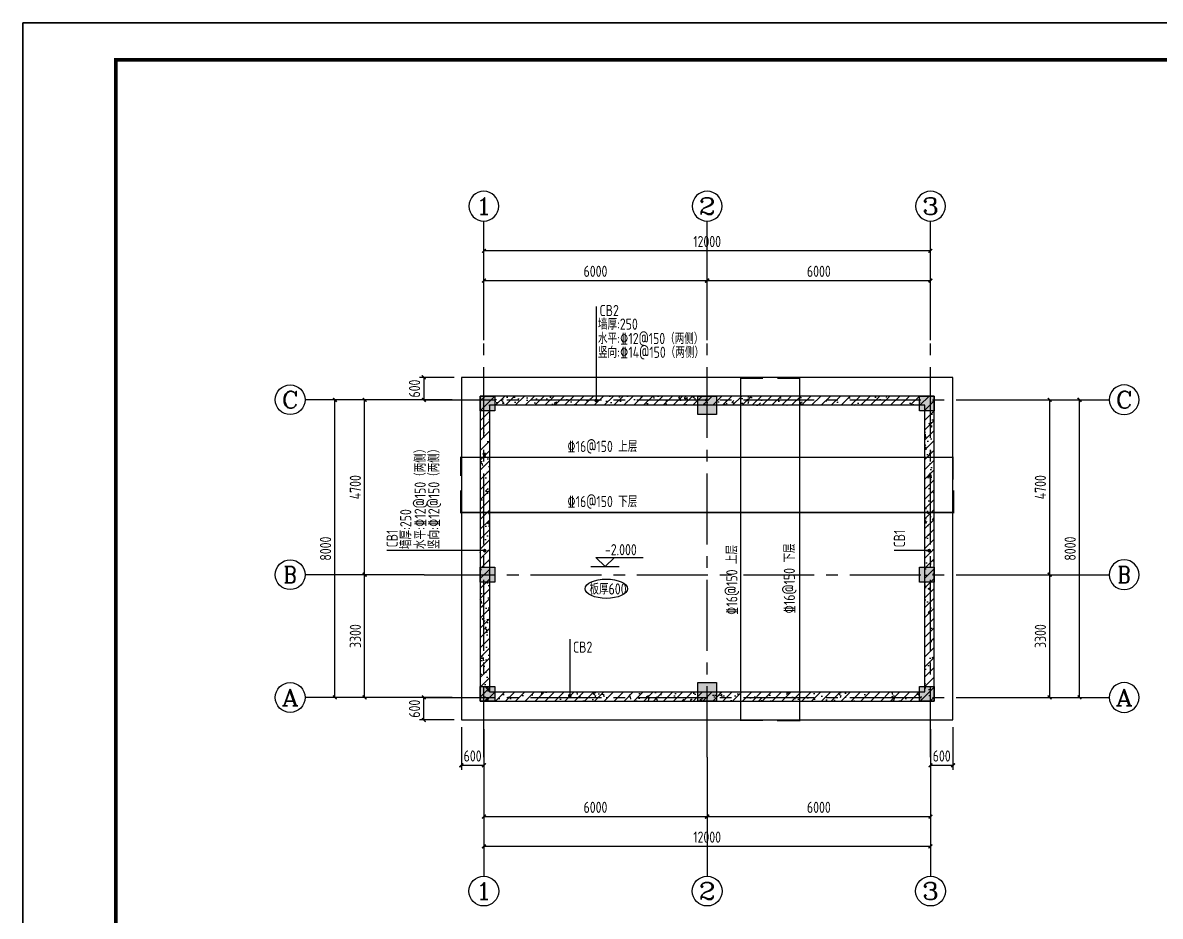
# Model space of a CAD drawing. Header units: millimetres. Extents: x 893615 to 896608, y 39650 to 40458.
# Drawn here: x 894816.6 to 895122.1, y 40004.1 to 40244.1 of the extents above; entities that cross this region are included whole.
import ezdxf
from ezdxf.enums import TextEntityAlignment as Align

# ---------------------------------------------------------------- set-up
doc = ezdxf.new("R2010")
doc.units = ezdxf.units.MM
doc.header["$LTSCALE"] = 1000
doc.header["$MEASUREMENT"] = 0
doc.linetypes.add('CENTER2', pattern=[28.575, 19.05, -3.175, 3.175, -3.175])
for name, color, linetype in [('AXIS', 3, 'Continuous'), ('AXIS_TEXT', 7, 'Continuous'), ('COLU', 2, 'Continuous'), ('COLU_HATCH', 251, 'Continuous'), ('DIM', 7, 'Continuous'), ('DOTE', 1, 'Continuous'), ('REIN', 1, 'Continuous'), ('TEXT', 4, 'Continuous'), ('WALL', 9, 'Continuous'), ('文字', 7, 'Continuous'), ('标注', 4, 'Continuous'), ('楼板负筋文字', 7, 'Continuous')]:
    doc.layers.add(name, color=color, linetype=linetype)
doc.styles.add('_TCH_AXIS', font='COMPLEX', dxfattribs={"bigfont": 'GBCBIG'})
doc.styles.add('COMPLEX', font='COMPLEX')
doc.styles.add('GBHZ', font='gbenor.shx', dxfattribs={"width": 0.9, "bigfont": 'gbcbig.shx'})
doc.dimstyles.new('Y100', dxfattribs={"dimscale": 0, "dimtxt": 3, "dimasz": 0.01, "dimexe": 1.2, "dimexo": 2, "dimgap": 1, "dimtad": 1, "dimdec": 0, "dimlfac": 100, "dimzin": 0, "dimdsep": 46, "dimtxsty": 'GBHZ', "dimblk": 'DX', "dimcen": 0.09, "dimdle": 1, "dimclrd": 7, "dimclre": 7, "dimclrt": 7, "dimadec": 0, "dimazin": 0, "dimtfac": 1, "dimtdec": 0, "dimtix": 1, "dimtmove": 2, "dimatfit": 3, "dimldrblk": 'DX', "dimfxl": 0, "dimtolj": 1, "dimtzin": 0, "dimarcsym": 0})

# ---------------------------------------------------------------- blocks, each defined once
blk = doc.blocks.new('DX')
at = {"color": 0, "linetype": 'ByBlock', "const_width": 40}
blk.add_lwpolyline([(-54, -51), (46, 49)], dxfattribs=at)
blk = doc.blocks.new('*D159')
at = {"layer": 'Defpoints', "color": 0, "transparency": 16777216}
for p in [(894934.4, 40056.87), (894940.4, 40056.37), (894940.4, 40044.66)]:
    blk.add_point(p, dxfattribs=at)
at = {"layer": 'dim', "color": 7, "lineweight": -2, "transparency": 16777216}
for p, q in [((894934.4, 40054.87), (894934.4, 40043.46)), ((894940.4, 40054.37), (894940.4, 40043.46)), ((894934.39, 40044.66), (894934.38, 40044.66)), ((894934.4, 40044.66), (894940.4, 40044.66)), ((894940.41, 40044.66), (894940.42, 40044.66))]:
    blk.add_line(p, q, dxfattribs=at)
at = {"layer": 'dim', "color": 7, "lineweight": -2, "transparency": 16777216, "xscale": 0.01, "yscale": 0.01, "zscale": 0.01}
blk.add_blockref('DX', (894934.4, 40044.66), dxfattribs=at)
at = {"layer": 'dim', "color": 7, "lineweight": -2, "transparency": 16777216, "xscale": 0.01, "yscale": 0.01, "zscale": 0.01, "rotation": 180}
blk.add_blockref('DX', (894940.4, 40044.66), dxfattribs=at)
at = {"layer": 'dim', "color": 7, "transparency": 16777216, "insert": (894937.4, 40047.16), "char_height": 3, "attachment_point": 5, "style": 'GBHZ'}
blk.add_mtext('\\A1;600', dxfattribs=at)
blk = doc.blocks.new('*D160')
at = {"layer": 'Defpoints', "color": 0, "transparency": 16777216}
for p in [(895060.4, 40056.37), (895066.4, 40056.87), (895066.4, 40044.66)]:
    blk.add_point(p, dxfattribs=at)
at = {"layer": 'dim', "color": 7, "lineweight": -2, "transparency": 16777216}
for p, q in [((895060.4, 40054.37), (895060.4, 40043.46)), ((895066.4, 40054.87), (895066.4, 40043.46)), ((895060.39, 40044.66), (895060.38, 40044.66)), ((895060.4, 40044.66), (895066.4, 40044.66)), ((895066.41, 40044.66), (895066.42, 40044.66))]:
    blk.add_line(p, q, dxfattribs=at)
at = {"layer": 'dim', "color": 7, "lineweight": -2, "transparency": 16777216, "xscale": 0.01, "yscale": 0.01, "zscale": 0.01}
blk.add_blockref('DX', (895060.4, 40044.66), dxfattribs=at)
at = {"layer": 'dim', "color": 7, "lineweight": -2, "transparency": 16777216, "xscale": 0.01, "yscale": 0.01, "zscale": 0.01, "rotation": 180}
blk.add_blockref('DX', (895066.4, 40044.66), dxfattribs=at)
at = {"layer": 'dim', "color": 7, "transparency": 16777216, "insert": (895063.4, 40047.16), "char_height": 3, "attachment_point": 5, "style": 'GBHZ'}
blk.add_mtext('\\A1;600', dxfattribs=at)
blk = doc.blocks.new('*D161')
at = {"layer": 'Defpoints', "color": 0, "transparency": 16777216}
for p in [(894924.3, 40062.87), (894933.9, 40062.87), (894934.4, 40056.87)]:
    blk.add_point(p, dxfattribs=at)
at = {"layer": 'dim', "color": 7, "lineweight": -2, "transparency": 16777216}
for p, q in [((894931.9, 40062.87), (894923.1, 40062.87)), ((894924.3, 40062.88), (894924.3, 40062.89)), ((894924.3, 40056.87), (894924.3, 40062.87)), ((894932.4, 40056.87), (894923.1, 40056.87)), ((894924.3, 40056.86), (894924.3, 40056.85))]:
    blk.add_line(p, q, dxfattribs=at)
at = {"layer": 'dim', "color": 7, "lineweight": -2, "transparency": 16777216, "xscale": 0.01, "yscale": 0.01, "zscale": 0.01}
for p, rotation in [((894924.3, 40062.87), 270), ((894924.3, 40056.87), 90)]:
    blk.add_blockref('DX', p, dxfattribs=dict(at, rotation=rotation))
at = {"layer": 'dim', "color": 7, "transparency": 16777216, "insert": (894921.8, 40059.87), "char_height": 3, "attachment_point": 5, "rotation": 90, "style": 'GBHZ'}
blk.add_mtext('\\A1;600', dxfattribs=at)
blk = doc.blocks.new('_AXISO')
blk.add_circle((0, 0), 0.5)
at = {"layer": 'AXIS_TEXT', "style": 'COMPLEX', "width": 1.041667}
blk.add_attdef('A', text='', height=0.56, dxfattribs=at).set_placement((-0.25, -0.28), (0.25, -0.28), align=Align.FIT)
blk = doc.blocks.new('*D200')
at = {"layer": 'Defpoints', "color": 0, "transparency": 16777216}
for p in [(894940.4, 40046.87), (895000.4, 40046.87), (895000.4, 40030.87)]:
    blk.add_point(p, dxfattribs=at)
at = {"layer": 'dim', "color": 7, "lineweight": -2, "transparency": 16777216}
for p, q in [((894940.4, 40044.87), (894940.4, 40029.67)), ((895000.4, 40044.87), (895000.4, 40029.67)), ((894940.41, 40030.87), (895000.39, 40030.87))]:
    blk.add_line(p, q, dxfattribs=at)
at = {"layer": 'dim', "color": 7, "lineweight": -2, "transparency": 16777216, "xscale": 0.01, "yscale": 0.01, "zscale": 0.01, "rotation": 180}
blk.add_blockref('DX', (894940.4, 40030.87), dxfattribs=at)
at = {"layer": 'dim', "color": 7, "lineweight": -2, "transparency": 16777216, "xscale": 0.01, "yscale": 0.01, "zscale": 0.01}
blk.add_blockref('DX', (895000.4, 40030.87), dxfattribs=at)
at = {"layer": 'dim', "color": 7, "transparency": 16777216, "insert": (894970.4, 40033.37), "char_height": 3, "attachment_point": 5, "style": 'GBHZ'}
blk.add_mtext('\\A1;6000', dxfattribs=at)
blk = doc.blocks.new('*D201')
at = {"layer": 'Defpoints', "color": 0, "transparency": 16777216}
for p in [(895000.4, 40046.87), (895060.4, 40046.87), (895060.4, 40030.87)]:
    blk.add_point(p, dxfattribs=at)
at = {"layer": 'dim', "color": 7, "lineweight": -2, "transparency": 16777216}
for p, q in [((895000.4, 40044.87), (895000.4, 40029.67)), ((895060.4, 40044.87), (895060.4, 40029.67)), ((895000.41, 40030.87), (895060.39, 40030.87))]:
    blk.add_line(p, q, dxfattribs=at)
at = {"layer": 'dim', "color": 7, "lineweight": -2, "transparency": 16777216, "xscale": 0.01, "yscale": 0.01, "zscale": 0.01, "rotation": 180}
blk.add_blockref('DX', (895000.4, 40030.87), dxfattribs=at)
at = {"layer": 'dim', "color": 7, "lineweight": -2, "transparency": 16777216, "xscale": 0.01, "yscale": 0.01, "zscale": 0.01}
blk.add_blockref('DX', (895060.4, 40030.87), dxfattribs=at)
at = {"layer": 'dim', "color": 7, "transparency": 16777216, "insert": (895030.4, 40033.37), "char_height": 3, "attachment_point": 5, "style": 'GBHZ'}
blk.add_mtext('\\A1;6000', dxfattribs=at)
blk = doc.blocks.new('*D202')
at = {"layer": 'Defpoints', "color": 0, "transparency": 16777216}
for p in [(894940.4, 40046.87), (895060.4, 40046.87), (894940.4, 40022.87)]:
    blk.add_point(p, dxfattribs=at)
at = {"layer": 'dim', "color": 7, "lineweight": -2, "transparency": 16777216}
for p, q in [((894940.4, 40044.87), (894940.4, 40021.67)), ((895060.4, 40044.87), (895060.4, 40021.67)), ((895060.39, 40022.87), (894940.41, 40022.87))]:
    blk.add_line(p, q, dxfattribs=at)
at = {"layer": 'dim', "color": 7, "lineweight": -2, "transparency": 16777216, "xscale": 0.01, "yscale": 0.01, "zscale": 0.01, "rotation": 180}
blk.add_blockref('DX', (894940.4, 40022.87), dxfattribs=at)
at = {"layer": 'dim', "color": 7, "lineweight": -2, "transparency": 16777216, "xscale": 0.01, "yscale": 0.01, "zscale": 0.01}
blk.add_blockref('DX', (895060.4, 40022.87), dxfattribs=at)
at = {"layer": 'dim', "color": 7, "transparency": 16777216, "insert": (895000.4, 40025.37), "char_height": 3, "attachment_point": 5, "style": 'GBHZ'}
blk.add_mtext('\\A1;12000', dxfattribs=at)
blk = doc.blocks.new('*D203')
at = {"layer": 'Defpoints', "color": 0, "transparency": 16777216}
for p in [(894900.4, 40142.87), (894924.4, 40142.87), (894924.4, 40062.87)]:
    blk.add_point(p, dxfattribs=at)
at = {"layer": 'dim', "color": 7, "lineweight": -2, "transparency": 16777216}
for p, q in [((894922.4, 40142.87), (894899.2, 40142.87)), ((894900.4, 40062.88), (894900.4, 40142.86)), ((894922.4, 40062.87), (894899.2, 40062.87))]:
    blk.add_line(p, q, dxfattribs=at)
at = {"layer": 'dim', "color": 7, "lineweight": -2, "transparency": 16777216, "xscale": 0.01, "yscale": 0.01, "zscale": 0.01}
for p, rotation in [((894900.4, 40142.87), 90), ((894900.4, 40062.87), 270)]:
    blk.add_blockref('DX', p, dxfattribs=dict(at, rotation=rotation))
at = {"layer": 'dim', "color": 7, "transparency": 16777216, "insert": (894897.9, 40102.87), "char_height": 3, "attachment_point": 5, "rotation": 90, "style": 'GBHZ'}
blk.add_mtext('\\A1;8000', dxfattribs=at)
blk = doc.blocks.new('*D204')
at = {"layer": 'Defpoints', "color": 0, "transparency": 16777216}
for p in [(895000.4, 40174.87), (894940.4, 40158.87), (895000.4, 40158.87)]:
    blk.add_point(p, dxfattribs=at)
at = {"layer": 'dim', "color": 7, "lineweight": -2, "transparency": 16777216}
for p, q in [((894940.4, 40160.87), (894940.4, 40176.07)), ((894940.41, 40174.87), (895000.39, 40174.87)), ((895000.4, 40160.87), (895000.4, 40176.07))]:
    blk.add_line(p, q, dxfattribs=at)
at = {"layer": 'dim', "color": 7, "lineweight": -2, "transparency": 16777216, "xscale": 0.01, "yscale": 0.01, "zscale": 0.01, "rotation": 180}
blk.add_blockref('DX', (894940.4, 40174.87), dxfattribs=at)
at = {"layer": 'dim', "color": 7, "lineweight": -2, "transparency": 16777216, "xscale": 0.01, "yscale": 0.01, "zscale": 0.01}
blk.add_blockref('DX', (895000.4, 40174.87), dxfattribs=at)
at = {"layer": 'dim', "color": 7, "transparency": 16777216, "insert": (894970.4, 40177.37), "char_height": 3, "attachment_point": 5, "style": 'GBHZ'}
blk.add_mtext('\\A1;6000', dxfattribs=at)
blk = doc.blocks.new('*D205')
at = {"layer": 'Defpoints', "color": 0, "transparency": 16777216}
for p in [(895060.4, 40174.87), (895000.4, 40158.87), (895060.4, 40158.87)]:
    blk.add_point(p, dxfattribs=at)
at = {"layer": 'dim', "color": 7, "lineweight": -2, "transparency": 16777216}
for p, q in [((895000.4, 40160.87), (895000.4, 40176.07)), ((895000.41, 40174.87), (895060.39, 40174.87)), ((895060.4, 40160.87), (895060.4, 40176.07))]:
    blk.add_line(p, q, dxfattribs=at)
at = {"layer": 'dim', "color": 7, "lineweight": -2, "transparency": 16777216, "xscale": 0.01, "yscale": 0.01, "zscale": 0.01, "rotation": 180}
blk.add_blockref('DX', (895000.4, 40174.87), dxfattribs=at)
at = {"layer": 'dim', "color": 7, "lineweight": -2, "transparency": 16777216, "xscale": 0.01, "yscale": 0.01, "zscale": 0.01}
blk.add_blockref('DX', (895060.4, 40174.87), dxfattribs=at)
at = {"layer": 'dim', "color": 7, "transparency": 16777216, "insert": (895030.4, 40177.37), "char_height": 3, "attachment_point": 5, "style": 'GBHZ'}
blk.add_mtext('\\A1;6000', dxfattribs=at)
blk = doc.blocks.new('*D206')
at = {"layer": 'Defpoints', "color": 0, "transparency": 16777216}
for p in [(894940.4, 40182.87), (894940.4, 40158.87), (895060.4, 40158.87)]:
    blk.add_point(p, dxfattribs=at)
at = {"layer": 'dim', "color": 7, "lineweight": -2, "transparency": 16777216}
for p, q in [((894940.4, 40160.87), (894940.4, 40184.07)), ((895060.4, 40160.87), (895060.4, 40184.07)), ((895060.39, 40182.87), (894940.41, 40182.87))]:
    blk.add_line(p, q, dxfattribs=at)
at = {"layer": 'dim', "color": 7, "lineweight": -2, "transparency": 16777216, "xscale": 0.01, "yscale": 0.01, "zscale": 0.01, "rotation": 180}
blk.add_blockref('DX', (894940.4, 40182.87), dxfattribs=at)
at = {"layer": 'dim', "color": 7, "lineweight": -2, "transparency": 16777216, "xscale": 0.01, "yscale": 0.01, "zscale": 0.01}
blk.add_blockref('DX', (895060.4, 40182.87), dxfattribs=at)
at = {"layer": 'dim', "color": 7, "transparency": 16777216, "insert": (895000.4, 40185.37), "char_height": 3, "attachment_point": 5, "style": 'GBHZ'}
blk.add_mtext('\\A1;12000', dxfattribs=at)
blk = doc.blocks.new('*D124')
at = {"layer": 'Defpoints', "color": 0, "transparency": 16777216}
for p in [(894908.4, 40095.87), (894924.4, 40095.87), (894924.4, 40062.87)]:
    blk.add_point(p, dxfattribs=at)
at = {"layer": 'dim', "color": 7, "lineweight": -2, "transparency": 16777216}
for p, q in [((894922.4, 40095.87), (894907.2, 40095.87)), ((894908.4, 40062.88), (894908.4, 40095.86)), ((894922.4, 40062.87), (894907.2, 40062.87))]:
    blk.add_line(p, q, dxfattribs=at)
at = {"layer": 'dim', "color": 7, "lineweight": -2, "transparency": 16777216, "xscale": 0.01, "yscale": 0.01, "zscale": 0.01}
for p, rotation in [((894908.4, 40095.87), 90), ((894908.4, 40062.87), 270)]:
    blk.add_blockref('DX', p, dxfattribs=dict(at, rotation=rotation))
at = {"layer": 'dim', "color": 7, "transparency": 16777216, "insert": (894905.9, 40079.37), "char_height": 3, "attachment_point": 5, "rotation": 90, "style": 'GBHZ'}
blk.add_mtext('\\A1;3300', dxfattribs=at)
blk = doc.blocks.new('*D125')
at = {"layer": 'Defpoints', "color": 0, "transparency": 16777216}
for p in [(894908.4, 40142.87), (894924.4, 40142.87), (894924.4, 40095.87)]:
    blk.add_point(p, dxfattribs=at)
at = {"layer": 'dim', "color": 7, "lineweight": -2, "transparency": 16777216}
for p, q in [((894922.4, 40142.87), (894907.2, 40142.87)), ((894908.4, 40095.88), (894908.4, 40142.86)), ((894922.4, 40095.87), (894907.2, 40095.87))]:
    blk.add_line(p, q, dxfattribs=at)
at = {"layer": 'dim', "color": 7, "lineweight": -2, "transparency": 16777216, "xscale": 0.01, "yscale": 0.01, "zscale": 0.01}
for p, rotation in [((894908.4, 40142.87), 90), ((894908.4, 40095.87), 270)]:
    blk.add_blockref('DX', p, dxfattribs=dict(at, rotation=rotation))
at = {"layer": 'dim', "color": 7, "transparency": 16777216, "insert": (894905.9, 40119.37), "char_height": 3, "attachment_point": 5, "rotation": 90, "style": 'GBHZ'}
blk.add_mtext('\\A1;4700', dxfattribs=at)
blk = doc.blocks.new('*D126')
at = {"layer": 'Defpoints', "color": 0, "transparency": 16777216}
for p in [(895076.4, 40142.87), (895100.4, 40142.87), (895076.4, 40062.87)]:
    blk.add_point(p, dxfattribs=at)
at = {"layer": 'dim', "color": 7, "lineweight": -2, "transparency": 16777216}
for p, q in [((895078.4, 40142.87), (895101.6, 40142.87)), ((895100.4, 40062.88), (895100.4, 40142.86)), ((895078.4, 40062.87), (895101.6, 40062.87))]:
    blk.add_line(p, q, dxfattribs=at)
at = {"layer": 'dim', "color": 7, "lineweight": -2, "transparency": 16777216, "xscale": 0.01, "yscale": 0.01, "zscale": 0.01}
for p, rotation in [((895100.4, 40142.87), 90), ((895100.4, 40062.87), 270)]:
    blk.add_blockref('DX', p, dxfattribs=dict(at, rotation=rotation))
at = {"layer": 'dim', "color": 7, "transparency": 16777216, "insert": (895097.9, 40102.87), "char_height": 3, "attachment_point": 5, "rotation": 90, "style": 'GBHZ'}
blk.add_mtext('\\A1;8000', dxfattribs=at)
blk = doc.blocks.new('*D127')
at = {"layer": 'Defpoints', "color": 0, "transparency": 16777216}
for p in [(895076.4, 40095.87), (895092.4, 40095.87), (895076.4, 40062.87)]:
    blk.add_point(p, dxfattribs=at)
at = {"layer": 'dim', "color": 7, "lineweight": -2, "transparency": 16777216}
for p, q in [((895078.4, 40095.87), (895093.6, 40095.87)), ((895092.4, 40062.88), (895092.4, 40095.86)), ((895078.4, 40062.87), (895093.6, 40062.87))]:
    blk.add_line(p, q, dxfattribs=at)
at = {"layer": 'dim', "color": 7, "lineweight": -2, "transparency": 16777216, "xscale": 0.01, "yscale": 0.01, "zscale": 0.01}
for p, rotation in [((895092.4, 40095.87), 90), ((895092.4, 40062.87), 270)]:
    blk.add_blockref('DX', p, dxfattribs=dict(at, rotation=rotation))
at = {"layer": 'dim', "color": 7, "transparency": 16777216, "insert": (895089.9, 40079.37), "char_height": 3, "attachment_point": 5, "rotation": 90, "style": 'GBHZ'}
blk.add_mtext('\\A1;3300', dxfattribs=at)
blk = doc.blocks.new('*D128')
at = {"layer": 'Defpoints', "color": 0, "transparency": 16777216}
for p in [(895076.4, 40142.87), (895092.4, 40142.87), (895076.4, 40095.87)]:
    blk.add_point(p, dxfattribs=at)
at = {"layer": 'dim', "color": 7, "lineweight": -2, "transparency": 16777216}
for p, q in [((895078.4, 40142.87), (895093.6, 40142.87)), ((895092.4, 40095.88), (895092.4, 40142.86)), ((895078.4, 40095.87), (895093.6, 40095.87))]:
    blk.add_line(p, q, dxfattribs=at)
at = {"layer": 'dim', "color": 7, "lineweight": -2, "transparency": 16777216, "xscale": 0.01, "yscale": 0.01, "zscale": 0.01}
for p, rotation in [((895092.4, 40142.87), 90), ((895092.4, 40095.87), 270)]:
    blk.add_blockref('DX', p, dxfattribs=dict(at, rotation=rotation))
at = {"layer": 'dim', "color": 7, "transparency": 16777216, "insert": (895089.9, 40119.37), "char_height": 3, "attachment_point": 5, "rotation": 90, "style": 'GBHZ'}
blk.add_mtext('\\A1;4700', dxfattribs=at)
blk = doc.blocks.new('*D123')
at = {"layer": 'Defpoints', "color": 0, "transparency": 16777216}
for p in [(894934.4, 40148.87), (894924.3, 40142.87), (894933.9, 40142.87)]:
    blk.add_point(p, dxfattribs=at)
at = {"layer": 'dim', "color": 7, "lineweight": -2, "transparency": 16777216}
for p, q in [((894932.4, 40148.87), (894923.1, 40148.87)), ((894924.3, 40148.88), (894924.3, 40148.89)), ((894924.3, 40148.87), (894924.3, 40142.87)), ((894931.9, 40142.87), (894923.1, 40142.87)), ((894924.3, 40142.86), (894924.3, 40142.85))]:
    blk.add_line(p, q, dxfattribs=at)
at = {"layer": 'dim', "color": 7, "lineweight": -2, "transparency": 16777216, "xscale": 0.01, "yscale": 0.01, "zscale": 0.01}
for p, rotation in [((894924.3, 40148.87), 270), ((894924.3, 40142.87), 90)]:
    blk.add_blockref('DX', p, dxfattribs=dict(at, rotation=rotation))
at = {"layer": 'dim', "color": 7, "transparency": 16777216, "insert": (894921.8, 40145.87), "char_height": 3, "attachment_point": 5, "rotation": 90, "style": 'GBHZ'}
blk.add_mtext('\\A1;600', dxfattribs=at)

msp = doc.modelspace()

# ---------------------------------------------------------------- hatches: boundary and pattern name
at = {"layer": 'COLU_HATCH'}
h = msp.add_hatch(color=256, dxfattribs=at)
h.dxf.hatch_style = 1
h.paths.add_polyline_path([(894939.398, 40143.87), (894943.398, 40143.87), (894943.398, 40139.87), (894939.398, 40139.87)])
h = msp.add_hatch(color=256, dxfattribs=at)
h.dxf.hatch_style = 1
h.paths.add_polyline_path([(894997.898, 40143.87), (895002.898, 40143.87), (895002.898, 40138.87), (894997.898, 40138.87)])
h = msp.add_hatch(color=256, dxfattribs=at)
h.dxf.hatch_style = 1
h.paths.add_polyline_path([(895057.398, 40143.87), (895061.398, 40143.87), (895061.398, 40139.87), (895057.398, 40139.87)])
h = msp.add_hatch(color=256, dxfattribs=at)
h.dxf.hatch_style = 1
h.paths.add_polyline_path([(894939.398, 40097.87), (894943.398, 40097.87), (894943.398, 40093.87), (894939.398, 40093.87)])
h = msp.add_hatch(color=256, dxfattribs=at)
h.dxf.hatch_style = 1
h.paths.add_polyline_path([(895057.398, 40097.87), (895061.398, 40097.87), (895061.398, 40093.87), (895057.398, 40093.87)])
h = msp.add_hatch(color=256, dxfattribs=at)
h.dxf.hatch_style = 1
h.paths.add_polyline_path([(894939.398, 40065.87), (894943.398, 40065.87), (894943.398, 40061.87), (894939.398, 40061.87)])
h = msp.add_hatch(color=256, dxfattribs=at)
h.dxf.hatch_style = 1
h.paths.add_polyline_path([(894997.898, 40066.87), (895002.898, 40066.87), (895002.898, 40061.87), (894997.898, 40061.87)])
h = msp.add_hatch(color=256, dxfattribs=at)
h.dxf.hatch_style = 1
h.paths.add_polyline_path([(895057.398, 40065.87), (895061.398, 40065.87), (895061.398, 40061.87), (895057.398, 40061.87)])
at = {"layer": 'WALL'}
h = msp.add_hatch(dxfattribs=at)
h.set_pattern_fill('ANSI31', color=256, scale=15, style=0)
h.set_pattern_definition([(45, (-681.2452, 0), (-1.3258252147, 1.3258252147), [])])
h.paths.add_polyline_path([(895061.398, 40143.87), (894939.398, 40143.87), (894939.398, 40061.87), (895061.398, 40061.87)])
h.paths.add_polyline_path([(895058.898, 40141.37), (895058.898, 40064.37), (894941.898, 40064.37), (894941.898, 40141.37)], flags=16)
h = msp.add_hatch(dxfattribs=at)
h.set_pattern_fill('AR-CONC', color=256, style=0)
h.set_pattern_definition([(50, (-681.245, 0), (7.172601826, -0.62752135), [0.75, -8.25]), (355, (-681.245, 0), (-1.387513336, 7.52192134), [0.6, -6.6]), (100.4514, (-680.6474, -0.052), (5.785093817, 6.89439542), [0.6374019, -7.01142112]), (46.1842, (-681.245, 2), (10.67241049, -1.65519014), [1.125, -12.375]), (96.6356, (-680.356, 1.862), (9.34662706, 9.74117871), [0.95610288, -10.51713]), (351.1842, (-681.245, 2), (9.34661945, 9.74118601), [0.9, -9.9]), (21, (-680.245, 1.5), (5.96907052, -4.026188907), [0.75, -8.25]), (326, (-680.245, 1.5), (2.43315332, 7.25150045), [0.6, -6.6]), (71.4514, (-679.748, 1.1645), (8.402226286, 3.225304967), [0.6374019, -7.01142112]), (37.5, (-681.2452, 0), (0.121598553, 3.328938538), [0, -6.52, 0, -6.7, 0, -6.625]), (7.5, (-681.245, 0), (2.630695374, 3.944117119), [0, -3.82, 0, -6.37, 0, -2.525]), (327.5, (-683.4752, 0), (5.338224362, -0.225548717), [0, -2.5, 0, -7.8, 0, -10.35]), (317.5, (-684.475, 0), (5.831861693, 1.001049823), [0, -3.25, 0, -5.18, 0, -7.35])])
h.paths.add_polyline_path([(895061.398, 40143.87), (894939.398, 40143.87), (894939.398, 40061.87), (895061.398, 40061.87)])
h.paths.add_polyline_path([(895058.898, 40141.37), (895058.898, 40064.37), (894941.898, 40064.37), (894941.898, 40141.37)], flags=16)

# ---------------------------------------------------------------- linework, layer by layer
for p, q in [((894816.565, 39650.145), (894816.565, 40244.145)), ((894816.565, 40244.145), (894816.565, 39650.145))]:
    msp.add_line(p, q)
at = {"color": 0}
for p, q in [((895657.565, 40244.145), (894816.565, 40244.145)), ((894816.565, 40244.145), (895657.565, 40244.145))]:
    msp.add_line(p, q, dxfattribs=at)
at = {"color": 0, "const_width": 1}
msp.add_lwpolyline([(895647.565, 39660.145), (894841.565, 39660.145), (894841.565, 40234.145), (895647.565, 40234.145)], close=True, dxfattribs=at)
at = {"layer": 'AXIS', "color": 0}
for p, q in [((894940.398, 40158.87), (894940.398, 40190.87)), ((895000.398, 40158.87), (895000.398, 40190.87)), ((895060.398, 40158.87), (895060.398, 40190.87)), ((894924.398, 40142.87), (894892.398, 40142.87)), ((895076.398, 40142.87), (895108.398, 40142.87)), ((894924.398, 40095.87), (894892.398, 40095.87)), ((895076.398, 40095.87), (895108.398, 40095.87)), ((894924.398, 40062.87), (894892.398, 40062.87)), ((895076.398, 40062.87), (895108.398, 40062.87)), ((894940.398, 40046.87), (894940.398, 40014.87)), ((895000.398, 40046.87), (895000.398, 40014.87)), ((895060.398, 40046.87), (895060.398, 40014.87))]:
    msp.add_line(p, q, dxfattribs=at)
at = {"layer": 'COLU'}
for points in [[(894939.398, 40143.87), (894943.398, 40143.87), (894943.398, 40139.87), (894939.398, 40139.87)], [(894997.898, 40143.87), (895002.898, 40143.87), (895002.898, 40138.87), (894997.898, 40138.87)], [(895057.398, 40143.87), (895061.398, 40143.87), (895061.398, 40139.87), (895057.398, 40139.87)], [(894939.398, 40097.87), (894943.398, 40097.87), (894943.398, 40093.87), (894939.398, 40093.87)], [(895057.398, 40097.87), (895061.398, 40097.87), (895061.398, 40093.87), (895057.398, 40093.87)], [(894939.398, 40065.87), (894943.398, 40065.87), (894943.398, 40061.87), (894939.398, 40061.87)], [(894997.898, 40066.87), (895002.898, 40066.87), (895002.898, 40061.87), (894997.898, 40061.87)], [(895057.398, 40065.87), (895061.398, 40065.87), (895061.398, 40061.87), (895057.398, 40061.87)]]:
    msp.add_lwpolyline(points, close=True, dxfattribs=at)
at = {"layer": 'DOTE', "linetype": 'CENTER2', "ltscale": 0.001}
for p, q in [((894940.398, 40046.87), (894940.398, 40158.87)), ((895000.398, 40046.87), (895000.398, 40158.87)), ((895060.398, 40046.87), (895060.398, 40158.87)), ((894924.398, 40142.87), (895076.398, 40142.87)), ((894924.398, 40095.87), (895076.398, 40095.87)), ((894924.398, 40062.87), (895076.398, 40062.87))]:
    msp.add_line(p, q, dxfattribs=at)
at = {"layer": 'REIN', "const_width": 0.4}
for points in [[(895015.412, 40056.755), (895009.412, 40056.755), (895009.412, 40148.657), (895015.412, 40148.657)], [(895019.16, 40056.655), (895025.234, 40056.655), (895025.234, 40148.657), (895019.234, 40148.657)], [(895066.431, 40121.375), (895066.431, 40127.375), (894934.217, 40127.375), (894934.217, 40122.375)], [(894934.186, 40118.554), (894934.186, 40112.554), (895066.554, 40112.554), (895066.554, 40118.554)]]:
    msp.add_lwpolyline(points, dxfattribs=at)
at = {"layer": 'WALL'}
for points in [[(895066.398, 40148.87), (894934.398, 40148.87), (894934.398, 40056.87), (895066.398, 40056.87)], [(895061.398, 40143.87), (894939.398, 40143.87), (894939.398, 40061.87), (895061.398, 40061.87)], [(895058.898, 40141.37), (894941.898, 40141.37), (894941.898, 40064.37), (895058.898, 40064.37)]]:
    msp.add_lwpolyline(points, close=True, dxfattribs=at)
at = {"layer": '文字'}
for p, q in [((894970.625, 40167.93), (894970.625, 40142.633)), ((894940.637, 40102.323), (894914.393, 40102.323)), ((895060.045, 40102.323), (895050.651, 40102.323)), ((894963.497, 40078.543), (894963.497, 40063.341))]:
    msp.add_line(p, q, dxfattribs=at)
at = {"layer": '文字', "const_width": 0.5}
for points in [[(894970.875, 40142.633, -1), (894970.375, 40142.633, -1)], [(894940.637, 40102.573, 1), (894940.637, 40102.073, 1)], [(895060.045, 40102.573, 1), (895060.045, 40102.073, 1)], [(894963.747, 40063.341, -1), (894963.247, 40063.341, -1)]]:
    msp.add_lwpolyline(points, format="xyb", close=True, dxfattribs=at)
at = {"layer": '文字', "linetype": 'Continuous', "lineweight": -2}
msp.add_lwpolyline([(894975.474, 40100.523), (894972.974, 40098.023), (894970.474, 40100.523), (894983.197, 40100.523)], dxfattribs=at)
msp.add_ellipse((894973.311, 40092.099), major_axis=(-5.689, 0), ratio=0.4553577, dxfattribs=at)
at = {"layer": '标注'}
msp.add_line((894969.184, 40098.023), (894976.764, 40098.023), dxfattribs=at)

# ---------------------------------------------------------------- block references
at = {"layer": 'AXIS', "color": 0}
ref = msp.add_blockref('_AXISO', (894940.398, 40194.87), dxfattribs=dict(at, xscale=-8, yscale=8, zscale=8, rotation=180))
ref.add_attrib('A', '1', dxfattribs={"layer": 'AXIS_TEXT', "color": 0, "height": 4.525, "style": '_TCH_AXIS', "width": 2.333333}).set_placement((894938.135, 40192.607), (894942.661, 40192.607), align=Align.FIT)
ref = msp.add_blockref('_AXISO', (895000.398, 40194.87), dxfattribs=dict(at, xscale=-8, yscale=8, zscale=8, rotation=180))
ref.add_attrib('A', '2', dxfattribs={"layer": 'AXIS_TEXT', "color": 0, "height": 4.525, "style": '_TCH_AXIS', "width": 1.5}).set_placement((894998.135, 40192.607), (895002.661, 40192.607), align=Align.FIT)
ref = msp.add_blockref('_AXISO', (895060.398, 40194.87), dxfattribs=dict(at, xscale=-8, yscale=8, zscale=8, rotation=180))
ref.add_attrib('A', '3', dxfattribs={"layer": 'AXIS_TEXT', "color": 0, "height": 4.525, "style": '_TCH_AXIS', "width": 1.5}).set_placement((895058.135, 40192.607), (895062.661, 40192.607), align=Align.FIT)
ref = msp.add_blockref('_AXISO', (894888.398, 40142.87), dxfattribs=dict(at, xscale=8, yscale=8, zscale=8))
ref.add_attrib('A', 'C', dxfattribs={"layer": 'AXIS_TEXT', "color": 0, "height": 4.525, "style": '_TCH_AXIS', "width": 1.4}).set_placement((894886.135, 40140.607), (894890.661, 40140.607), align=Align.FIT)
ref = msp.add_blockref('_AXISO', (895112.398, 40142.87), dxfattribs=dict(at, xscale=-8, yscale=8, zscale=8))
ref.add_attrib('A', 'C', dxfattribs={"layer": 'AXIS_TEXT', "color": 0, "height": 4.525, "style": '_TCH_AXIS', "width": 1.4}).set_placement((895110.135, 40140.607), (895114.661, 40140.607), align=Align.FIT)
ref = msp.add_blockref('_AXISO', (894888.398, 40095.87), dxfattribs=dict(at, xscale=8, yscale=8, zscale=8))
ref.add_attrib('A', 'B', dxfattribs={"layer": 'AXIS_TEXT', "color": 0, "height": 4.353, "style": '_TCH_AXIS'}).set_placement((894886.636, 40093.694), (894890.16, 40093.694), align=Align.FIT)
ref = msp.add_blockref('_AXISO', (895112.398, 40095.87), dxfattribs=dict(at, xscale=-8, yscale=8, zscale=8))
ref.add_attrib('A', 'B', dxfattribs={"layer": 'AXIS_TEXT', "color": 0, "height": 4.353, "style": '_TCH_AXIS'}).set_placement((895110.636, 40093.694), (895114.16, 40093.694), align=Align.FIT)
ref = msp.add_blockref('_AXISO', (894888.398, 40062.87), dxfattribs=dict(at, xscale=8, yscale=8, zscale=8))
ref.add_attrib('A', 'A', dxfattribs={"layer": 'AXIS_TEXT', "color": 0, "height": 4.525, "style": '_TCH_AXIS', "width": 1.166667}).set_placement((894886.135, 40060.607), (894890.661, 40060.607), align=Align.FIT)
ref = msp.add_blockref('_AXISO', (895112.398, 40062.87), dxfattribs=dict(at, xscale=-8, yscale=8, zscale=8))
ref.add_attrib('A', 'A', dxfattribs={"layer": 'AXIS_TEXT', "color": 0, "height": 4.525, "style": '_TCH_AXIS', "width": 1.166667}).set_placement((895110.135, 40060.607), (895114.661, 40060.607), align=Align.FIT)
ref = msp.add_blockref('_AXISO', (894940.398, 40010.87), dxfattribs=dict(at, xscale=8, yscale=8, zscale=8))
ref.add_attrib('A', '1', dxfattribs={"layer": 'AXIS_TEXT', "color": 0, "height": 4.525, "style": '_TCH_AXIS', "width": 2.333333}).set_placement((894938.135, 40008.607), (894942.661, 40008.607), align=Align.FIT)
ref = msp.add_blockref('_AXISO', (895000.398, 40010.87), dxfattribs=dict(at, xscale=8, yscale=8, zscale=8))
ref.add_attrib('A', '2', dxfattribs={"layer": 'AXIS_TEXT', "color": 0, "height": 4.525, "style": '_TCH_AXIS', "width": 1.5}).set_placement((894998.135, 40008.607), (895002.661, 40008.607), align=Align.FIT)
ref = msp.add_blockref('_AXISO', (895060.398, 40010.87), dxfattribs=dict(at, xscale=8, yscale=8, zscale=8))
ref.add_attrib('A', '3', dxfattribs={"layer": 'AXIS_TEXT', "color": 0, "height": 4.525, "style": '_TCH_AXIS', "width": 1.5}).set_placement((895058.135, 40008.607), (895062.661, 40008.607), align=Align.FIT)

# ---------------------------------------------------------------- texts
at = {"layer": 'TEXT', "style": 'GBHZ', "width": 0.9}
for s, p in [('CB2', (894971.496, 40165.329)), ('墙厚:250', (894971.067, 40161.683)), ('水平:%%13212@150（两侧）', (894971.067, 40157.808)), ('竖向:%%13214@150（两侧）', (894971.067, 40154.113)), ('CB2', (894964.368, 40074.898))]:
    msp.add_text(s, height=3, dxfattribs=at).set_placement(p)
at = {"layer": '文字', "style": 'GBHZ', "width": 0.9}
for s, p in [('水平:%%13212@150（两侧）', (894924.801, 40102.765)), ('竖向:%%13212@150（两侧）', (894928.496, 40102.765)), ('墙厚:250', (894920.926, 40102.765)), ('CB1', (894917.279, 40103.194)), ('CB1', (895053.537, 40103.194))]:
    msp.add_text(s, height=3, rotation=90, dxfattribs=at).set_placement(p)
at = {"layer": '文字', "linetype": 'Continuous', "lineweight": -2, "style": 'GBHZ', "width": 0.9}
for s, p in [('-2.000', (894972.944, 40101.085)), ('板厚600', (894968.799, 40090.533))]:
    msp.add_text(s, height=3, dxfattribs=at).set_placement(p)
at = {"layer": '楼板负筋文字', "style": 'GBHZ', "width": 0.9}
for s, p in [('%%13216@150 上层', (894962.791, 40128.834)), ('%%13216@150 下层', (894962.791, 40114.013))]:
    msp.add_text(s, height=3, dxfattribs=at).set_placement(p)
for s, p in [('%%13216@150 上层', (895008.527, 40084.999)), ('%%13216@150 下层', (895023.975, 40085.407))]:
    msp.add_text(s, height=3, rotation=90, dxfattribs=at).set_placement(p)

# ---------------------------------------------------------------- dimensions: what is measured, and where the dimension line sits
at = {"layer": 'dim'}
for base, p1, p2, override, picture, middle in [((894940.398, 40182.87), (895060.398, 40158.87), (894940.398, 40158.87), {"dimscale": 1}, '*D206', (895000.398, 40185.37)), ((895000.398, 40174.87), (894940.398, 40158.87), (895000.398, 40158.87), {"dimscale": 1}, '*D204', (894970.398, 40177.37)), ((895060.398, 40174.87), (895000.398, 40158.87), (895060.398, 40158.87), {"dimscale": 1}, '*D205', (895030.398, 40177.37)), ((894940.398, 40044.662), (894934.398, 40056.87), (894940.398, 40056.37), {"dimscale": 1, "dimfxl": 2}, '*D159', (894937.398, 40047.162)), ((895066.398, 40044.662), (895060.398, 40056.37), (895066.398, 40056.87), {"dimscale": 1, "dimfxl": 2}, '*D160', (895063.398, 40047.162)), ((895000.398, 40030.87), (894940.398, 40046.87), (895000.398, 40046.87), {"dimscale": 1}, '*D200', (894970.398, 40033.37)), ((894940.398, 40022.87), (895060.398, 40046.87), (894940.398, 40046.87), {"dimscale": 1}, '*D202', (895000.398, 40025.37)), ((895060.398, 40030.87), (895000.398, 40046.87), (895060.398, 40046.87), {"dimscale": 1}, '*D201', (895030.398, 40033.37))]:
    dim = msp.add_linear_dim(base=base, p1=p1, p2=p2, dimstyle='Y100', override=override, dxfattribs=at)
    dim.commit()
    dim.dimension.update_dxf_attribs({"geometry": picture, "text_midpoint": middle})
for base, p1, p2, angle, override, picture, middle in [((894924.298, 40142.87), (894934.398, 40148.87), (894933.898, 40142.87), 270, {"dimscale": 1, "dimtxsty": 'GBHZ', "dimfxl": 2}, '*D123', (894921.798, 40145.87)), ((894900.398, 40142.87), (894924.398, 40062.87), (894924.398, 40142.87), 90, {"dimscale": 1}, '*D203', (894897.898, 40102.87)), ((894908.398, 40142.87), (894924.398, 40095.87), (894924.398, 40142.87), 90, {"dimscale": 1}, '*D125', (894905.898, 40119.37)), ((895100.398, 40142.87), (895076.398, 40062.87), (895076.398, 40142.87), 90, {"dimscale": 1}, '*D126', (895097.898, 40102.87)), ((895092.398, 40142.87), (895076.398, 40095.87), (895076.398, 40142.87), 90, {"dimscale": 1}, '*D128', (895089.898, 40119.37)), ((894908.398, 40095.87), (894924.398, 40062.87), (894924.398, 40095.87), 90, {"dimscale": 1}, '*D124', (894905.898, 40079.37)), ((895092.398, 40095.87), (895076.398, 40062.87), (895076.398, 40095.87), 90, {"dimscale": 1}, '*D127', (895089.898, 40079.37)), ((894924.298, 40062.87), (894934.398, 40056.87), (894933.898, 40062.87), 90, {"dimscale": 1, "dimtxsty": 'GBHZ', "dimfxl": 2}, '*D161', (894921.798, 40059.87))]:
    dim = msp.add_linear_dim(base=base, p1=p1, p2=p2, angle=angle, dimstyle='Y100', override=override, dxfattribs=at)
    dim.commit()
    dim.dimension.update_dxf_attribs({"geometry": picture, "text_midpoint": middle})

doc.saveas('drawing.dxf')
